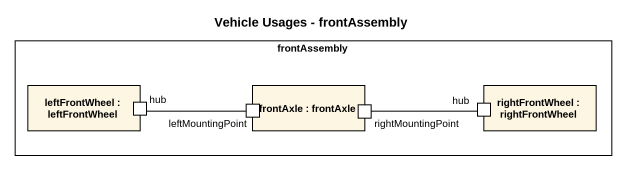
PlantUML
@startuml
title Vehicle Usages - frontAssembly
rectangle frontAssembly {
  rectangle "leftFrontWheel : leftFrontWheel" as leftFrontWheel {
    port hub
  }
  rectangle "frontAxle : frontAxle" as frontAxle {
    port leftMountingPoint
    port rightMountingPoint
  }
  rectangle "rightFrontWheel : rightFrontWheel" as rightFrontWheel {
    port "hub" as hub_2
  }
}
leftMountingPoint -left- hub
rightMountingPoint -right- hub_2
@enduml
